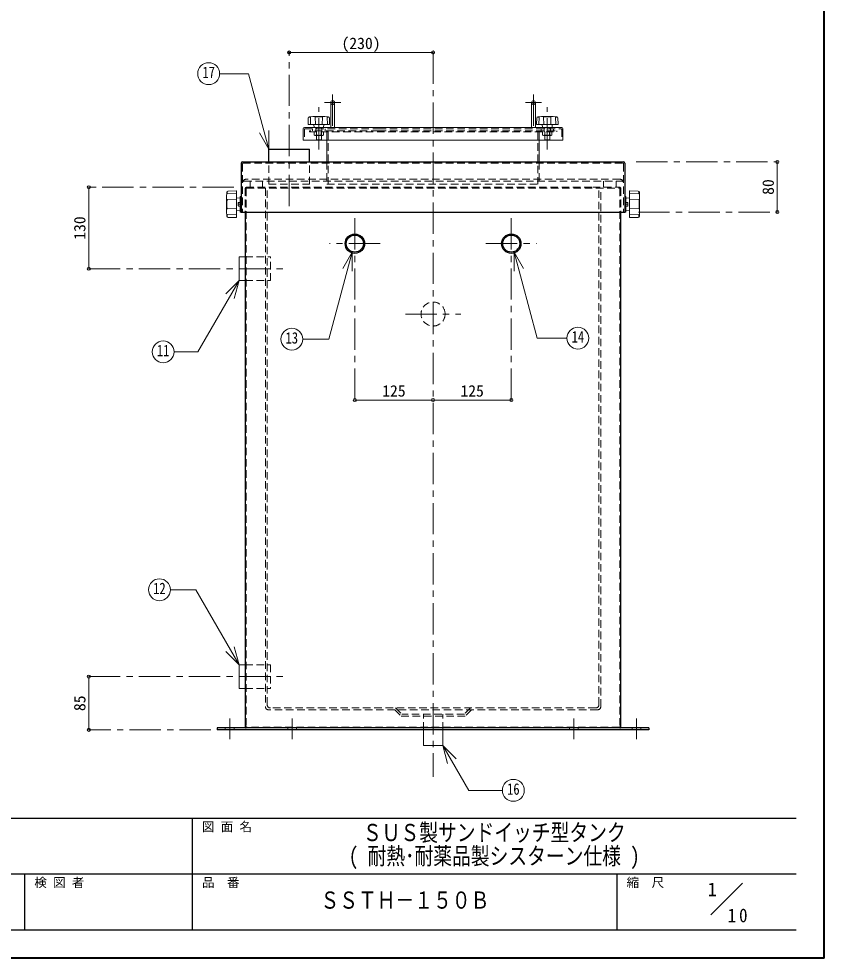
# Model space of a CAD drawing. Units: millimetres at full size, sheet at 1:10. Extents: x -2123 to 1927, y -1358 to 1452.
# Drawn here: x 640 to 1927, y -1358 to 143 of the extents above; entities that cross this region are included whole.
import ezdxf
from ezdxf.enums import TextEntityAlignment as Align

# ---------------------------------------------------------------- set-up
doc = ezdxf.new("R2010")
doc.units = ezdxf.units.MM
doc.header["$LTSCALE"] = 10
doc.header["$PDMODE"] = 32
doc.header["$PDSIZE"] = 5
doc.linetypes.add('CHAIN1', pattern=[8, 5, -1, 1, -1])
doc.linetypes.add('DASHED1', pattern=[1.8, 1.2, -0.6])
doc.layers.add('0-0', color=7, linetype='Continuous', lineweight=18)
doc.styles.add('ＭＳ ゴシック', font='')
doc.styles.get('ＭＳ ゴシック').set_extended_font_data('MS Gothic')

msp = doc.modelspace()

# ---------------------------------------------------------------- linework, layer by layer
at = {"layer": '0-0', "color": 1, "lineweight": 40}
for q in [(1927.2, 1451.91), (-2122.8, -1358.09)]:
    msp.add_line((1927.2, -1358.09), q, dxfattribs=at)
at = {"layer": '0-0', "color": 4, "lineweight": 9}
for p, q in [((1072.2, 89.41), (1302.2, 89.41)), ((1138.7, 9.41), (1138.7, -30.59)), ((1144.7, 9.41), (1144.7, -30.59)), ((1459.7, 9.41), (1459.7, -30.59)), ((1465.7, 9.41), (1465.7, -30.59)), ((1132.7, -50.59), (1132.7, -85.59)), ((1471.7, -50.59), (1471.7, -85.59)), ((1852.2, -85.59), (1852.2, -165.59)), ((752.2, -126.09), (752.2, -256.09)), ((1302.2, -466.09), (1177.2, -466.09)), ((1427.2, -466.09), (1302.2, -466.09)), ((752.2, -908.09), (752.2, -993.09))]:
    msp.add_line(p, q, dxfattribs=at)
at = {"layer": '0-0', "color": 4, "linetype": 'CHAIN1', "lineweight": 9}
for p, q in [((1072.2, -156.09), (1072.2, 89.41)), ((1302.2, 89.41), (1302.2, -1068.09)), ((1141.7, 22.41), (1141.7, -30.59)), ((1462.7, 22.41), (1462.7, -30.59)), ((1119.7, -65.59), (1119.7, 2.01)), ((1128.7, 9.41), (1154.7, 9.41)), ((1475.7, 9.41), (1449.7, 9.41)), ((1484.7, -65.59), (1484.7, 2.01)), ((1626.7, -85.59), (1852.2, -85.59)), ((983.7, -126.09), (752.2, -126.09)), ((1177.2, -175.59), (1177.2, -466.09)), ((1427.2, -175.59), (1427.2, -466.09)), ((1630.2, -165.59), (1852.2, -165.59)), ((1217.7, -216.09), (1136.7, -216.09)), ((1386.7, -216.09), (1467.7, -216.09)), ((752.2, -256.09), (1067.2, -256.09)), ((1258, -328.59), (1346.4, -328.59)), ((752.2, -908.09), (1067.2, -908.09)), ((977.2, -975.09), (977.2, -1008.09)), ((1077.2, -975.09), (1077.2, -1008.09)), ((1527.2, -975.09), (1527.2, -1008.09)), ((1627.2, -975.09), (1627.2, -1008.09)), ((947.2, -993.09), (752.2, -993.09))]:
    msp.add_line(p, q, dxfattribs=at)
at = {"layer": '0-0'}
for p, q in [((1007.41, 55.53), (961.19, 55.53)), ((1039.74, -65.14), (1007.41, 55.53)), ((1102.53, -25.37), (1102.87, -14.86)), ((1110.29, -13), (1104.38, -13.31)), ((1106.15, -25.79), (1106.54, -14.15)), ((1128.69, -12.99), (1110.71, -12.99)), ((1114.22, -25.79), (1113.83, -14.15)), ((1125.18, -25.79), (1125.57, -14.15)), ((1129.11, -13), (1135.02, -13.31)), ((1133.25, -25.79), (1132.86, -14.15)), ((1136.87, -25.37), (1136.53, -14.86)), ((1467.53, -25.37), (1467.87, -14.86)), ((1475.29, -13), (1469.38, -13.31)), ((1471.15, -25.79), (1471.54, -14.15)), ((1475.71, -12.99), (1493.69, -12.99)), ((1479.22, -25.79), (1478.83, -14.15)), ((1490.18, -25.79), (1490.57, -14.15)), ((1494.11, -13), (1500.02, -13.31)), ((1498.25, -25.79), (1497.86, -14.15)), ((1501.87, -25.37), (1501.53, -14.86)), ((1136.47, -25.79), (1102.93, -25.79)), ((1112.07, -30.22), (1111.7, -25.79)), ((1127.33, -30.22), (1127.7, -25.79)), ((1467.93, -25.79), (1501.47, -25.79)), ((1477.07, -30.22), (1476.7, -25.79)), ((1492.33, -30.22), (1492.7, -25.79)), ((1039.74, -65.14), (1024.74, -39.15)), ((1039.74, -65.14), (1039.74, -35.14)), ((1094.7, -32.59), (1094.7, -50.59)), ((1096.7, -30.59), (1507.7, -30.59)), ((1509.7, -32.59), (1509.7, -50.59)), ((1094.7, -50.59), (1509.7, -50.59)), ((972.21, -141.32), (972.6, -133.94)), ((987.68, -131.62), (974.53, -132.05)), ((988.2, -174.05), (988.2, -132.12)), ((1616.2, -174.05), (1616.2, -132.12)), ((1616.71, -131.62), (1629.86, -132.05)), ((1632.18, -141.32), (1631.8, -133.94)), ((972.2, -164.32), (972.2, -141.85)), ((988.2, -136.15), (973.65, -136.64)), ((988.2, -146.23), (973.65, -145.75)), ((993.74, -143.55), (988.2, -143.09)), ((991.57, -150.09), (994.2, -150.09)), ((994.2, -140.59), (995.7, -140.59)), ((994.2, -140.59), (994.2, -165.59)), ((1610.2, -140.59), (1608.7, -140.59)), ((1610.2, -140.59), (1610.2, -165.59)), ((1612.82, -150.09), (1610.2, -150.09)), ((1610.66, -143.55), (1616.2, -143.09)), ((1616.2, -136.15), (1630.75, -136.64)), ((1616.2, -146.23), (1630.75, -145.75)), ((1632.2, -164.32), (1632.2, -141.85)), ((972.21, -164.85), (972.6, -172.23)), ((988.2, -159.94), (973.65, -160.43)), ((993.74, -162.62), (988.2, -163.09)), ((990.95, -150.74), (990.95, -155.44)), ((991.57, -153.09), (994.2, -153.09)), ((991.57, -156.09), (994.2, -156.09)), ((1612.82, -153.09), (1610.2, -153.09)), ((1612.82, -156.09), (1610.2, -156.09)), ((1610.66, -162.62), (1616.2, -163.09)), ((1613.45, -150.74), (1613.45, -155.44)), ((1616.2, -159.94), (1630.75, -160.43)), ((1632.18, -164.85), (1631.8, -172.23)), ((988.2, -170.02), (973.65, -169.54)), ((987.68, -174.55), (974.53, -174.13)), ((994.2, -165.59), (995.7, -165.59)), ((1610.2, -165.59), (1608.7, -165.59)), ((1616.2, -170.02), (1630.75, -169.54)), ((1616.71, -174.55), (1629.86, -174.13)), ((992.2, -237.16), (1002.2, -237.16)), ((992.2, -275.16), (992.2, -237.16)), ((1172.82, -229.86), (1157.82, -255.84)), ((1172.82, -229.86), (1172.82, -259.86)), ((1431.58, -229.86), (1446.58, -255.84)), ((1431.58, -229.86), (1431.58, -259.86)), ((1431.58, -229.86), (1468.35, -367.11)), ((992.3, -274.95), (926.44, -389.01)), ((992.3, -274.95), (971.08, -296.16)), ((992.3, -274.95), (984.53, -303.92)), ((992.2, -275.16), (1002.2, -275.16)), ((1516.13, -367.11), (1468.35, -367.11)), ((888.47, -389.01), (926.44, -389.01)), ((882.5, -769.23), (922.97, -769.23)), ((992.27, -889.26), (922.97, -769.23)), ((992.27, -889.26), (971.05, -868.05)), ((992.27, -889.26), (984.5, -860.28)), ((992.2, -889.09), (992.2, -927.09)), ((992.2, -889.09), (1002.2, -889.09)), ((992.2, -927.09), (1002.2, -927.09)), ((1286.7, -993.09), (1286.7, -1018.09)), ((1317.7, -993.09), (1317.7, -1018.09)), ((1317.7, -1018.09), (1286.7, -1018.09)), ((1317.7, -1018.09), (1338.91, -1039.3)), ((1317.7, -1018.09), (1325.46, -1047.06)), ((1317.7, -1018.09), (1359.13, -1089.84)), ((1413.02, -1089.84), (1359.13, -1089.84)), ((1745.98, -1288.59), (1796.48, -1238.09))]:
    msp.add_line(p, q, dxfattribs=at)
at = {"layer": '0-0', "color": 4, "linetype": 'DASHED1', "lineweight": 9}
for p, q in [((1096.7, -33.59), (1096.7, -50.59)), ((1097.7, -32.59), (1215.09, -32.59)), ((1215.13, -35.59), (1104.7, -35.59)), ((1104.7, -35.59), (1104.7, -37.59)), ((1104.7, -37.59), (1499.7, -37.59)), ((1109.7, -32.59), (1109.7, -35.59)), ((1112.22, -37.89), (1112.22, -42.59)), ((1112.22, -42.59), (1113.45, -43.09)), ((1113.45, -43.09), (1125.95, -43.09)), ((1114.7, -37.59), (1114.7, -30.59)), ((1115.7, -50.09), (1115.7, -30.59)), ((1115.95, -37.89), (1115.95, -42.59)), ((1123.45, -37.89), (1123.45, -42.59)), ((1123.7, -50.09), (1123.7, -30.59)), ((1124.7, -37.59), (1124.7, -30.59)), ((1127.18, -42.59), (1125.95, -43.09)), ((1127.18, -37.89), (1127.18, -42.59)), ((1129.7, -32.59), (1129.7, -35.59)), ((1132.7, -38.59), (1132.7, -50.59)), ((1134.7, -37.59), (1134.7, -121.09)), ((1215.09, -32.59), (1506.7, -32.59)), ((1469.7, -37.59), (1469.7, -121.09)), ((1471.7, -50.59), (1471.7, -38.59)), ((1474.7, -32.59), (1474.7, -35.59)), ((1477.22, -37.89), (1477.22, -42.59)), ((1477.22, -42.59), (1478.45, -43.09)), ((1490.95, -43.09), (1478.45, -43.09)), ((1479.7, -37.59), (1479.7, -30.59)), ((1480.7, -50.09), (1480.7, -30.59)), ((1480.95, -37.89), (1480.95, -42.59)), ((1488.45, -37.89), (1488.45, -42.59)), ((1488.7, -50.09), (1488.7, -30.59)), ((1489.7, -37.59), (1489.7, -30.59)), ((1492.18, -42.59), (1490.95, -43.09)), ((1492.18, -37.89), (1492.18, -42.59)), ((1494.7, -32.59), (1494.7, -35.59)), ((1507.7, -33.59), (1507.7, -50.59)), ((1123.7, -50.09), (1115.7, -50.09)), ((1116.2, -50.59), (1115.7, -50.09)), ((1123.7, -50.09), (1123.2, -50.59)), ((1480.7, -50.09), (1488.7, -50.09)), ((1480.7, -50.09), (1481.2, -50.59)), ((1488.2, -50.59), (1488.7, -50.09)), ((1132.7, -85.59), (1132.7, -121.09)), ((1471.7, -85.59), (1471.7, -121.09)), ((1029.7, -126.09), (1029.7, -116.09)), ((1574.7, -126.09), (1574.7, -116.09)), ((1132.7, -121.09), (1471.7, -121.09)), ((1002.2, -237.16), (1042.2, -237.16)), ((1042.2, -275.16), (1042.2, -237.16)), ((1002.2, -275.16), (1042.2, -275.16)), ((1002.2, -889.09), (1042.2, -889.09)), ((1042.2, -889.09), (1042.2, -927.09)), ((1002.2, -927.09), (1042.2, -927.09)), ((1242.2, -958.09), (1252.2, -968.09)), ((1362.2, -958.09), (1352.2, -968.09)), ((1240.96, -961.09), (1250.96, -971.09)), ((1352.2, -968.09), (1252.2, -968.09)), ((1286.7, -993.09), (1286.7, -968.09)), ((1317.7, -993.09), (1317.7, -968.09)), ((970.2, -990.09), (970.2, -993.09)), ((984.2, -990.09), (984.2, -993.09)), ((1620.2, -990.09), (1620.2, -993.09)), ((1634.2, -990.09), (1634.2, -993.09))]:
    msp.add_line(p, q, dxfattribs=at)
at = {"layer": '0-0', "color": 5, "lineweight": 25}
for p, q in [((1104.7, -85.59), (1104.7, -65.09)), ((995.7, -87.59), (995.7, -165.59)), ((997.7, -85.59), (1606.7, -85.59)), ((1608.7, -87.59), (1608.7, -165.59)), ((995.7, -165.59), (1608.7, -165.59)), ((1002.2, -165.59), (1002.2, -988.59)), ((1602.2, -988.59), (1602.2, -165.59)), ((957.2, -990.09), (957.2, -993.09)), ((1647.2, -990.09), (957.2, -990.09)), ((1647.2, -990.09), (1647.2, -993.09)), ((1647.2, -993.09), (957.2, -993.09))]:
    msp.add_line(p, q, dxfattribs=at)
at = {"layer": '0-0', "linetype": 'DASHED1'}
for p, q in [((997.7, -88.59), (997.7, -165.59)), ((998.7, -87.59), (1605.7, -87.59)), ((1039.7, -121.09), (1039.7, -85.59)), ((1606.7, -88.59), (1606.7, -165.59)), ((1000.7, -116.09), (1603.7, -116.09)), ((1600.7, -113.09), (1003.7, -113.09)), ((1009.7, -126.09), (1009.7, -116.09)), ((1594.7, -126.09), (1594.7, -116.09)), ((1002.2, -127.59), (1002.2, -165.59)), ((1003.7, -128.34), (1003.7, -987.84)), ((1004.45, -127.59), (1599.95, -127.59)), ((1034.2, -127.59), (1034.2, -956.09)), ((1037.2, -953.09), (1037.2, -126.09)), ((1567.2, -953.09), (1567.2, -126.09)), ((1570.2, -956.09), (1570.2, -127.59)), ((1600.7, -128.34), (1600.7, -987.84)), ((1602.2, -127.59), (1602.2, -165.59)), ((1562.2, -958.09), (1042.2, -958.09)), ((1565.2, -961.09), (1039.2, -961.09)), ((1599.95, -988.59), (1005.45, -988.59)), ((1022.2, -988.59), (1022.2, -990.09)), ((1070.2, -990.09), (1070.2, -993.09)), ((1084.2, -990.09), (1084.2, -993.09)), ((1520.2, -990.09), (1520.2, -993.09)), ((1534.2, -990.09), (1534.2, -993.09)), ((1582.2, -988.59), (1582.2, -990.09))]:
    msp.add_line(p, q, dxfattribs=at)
at = {"layer": '0-0', "color": 6, "lineweight": 25}
for p, q in [((-2077.8, -1134.52), (1882.2, -1134.52)), ((917.91, -1313.09), (917.91, -1134.52)), ((1882.2, -1223.8), (-153.52, -1223.8)), ((650.06, -1313.09), (650.06, -1223.8)), ((1596.48, -1313.09), (1596.48, -1223.8)), ((1882.2, -1313.09), (-2077.8, -1313.09))]:
    msp.add_line(p, q, dxfattribs=at)
at = {"layer": '0-0', "color": 4, "linetype": 'DASHED1', "lineweight": 9}
for points in [[(1215.13, -35.59), (1499.7, -35.59), (1499.7, -37.59)], [(1363.44, -961.09), (1353.44, -971.09), (1250.96, -971.09)]]:
    msp.add_lwpolyline(points, dxfattribs=at)
at = {"layer": '0-0', "color": 5, "lineweight": 25}
msp.add_lwpolyline([(1039.7, -85.59), (1039.7, -65.09), (1104.7, -65.09)], dxfattribs=at)
at = {"layer": '0-0', "linetype": 'DASHED1'}
for points in [[(1039.7, -121.09), (1104.7, -121.09), (1104.7, -85.59)], [(1003.7, -126.09), (1557.25, -126.09), (1600.7, -126.09)]]:
    msp.add_lwpolyline(points, dxfattribs=at)
at = {"layer": '0-0'}
msp.add_lwpolyline([(1172.82, -229.86), (1135.59, -368.82), (1094.02, -368.82)], dxfattribs=at)
for centre in [(943.69, 55.53), (1076.52, -368.82), (1533.63, -367.11), (870.97, -389.01), (865, -769.23), (1430.52, -1089.84)]:
    msp.add_circle(centre, 17.5, dxfattribs=at)
at = {"layer": '0-0', "color": 5, "lineweight": 25}
for centre, radius in [((1177.2, -216.09), 15.5), ((1177.2, -216.09), 13.6), ((1427.2, -216.09), 15.5), ((1427.2, -216.09), 13.6)]:
    msp.add_circle(centre, radius, dxfattribs=at)
at = {"layer": '0-0', "color": 4, "linetype": 'DASHED1', "lineweight": 9}
msp.add_circle((1302.2, -328.59), 19.2, dxfattribs=at)
at = {"layer": '0-0', "color": 4, "lineweight": 9}
for centre in [(1141.7, 9.41), (1462.7, 9.41)]:
    msp.add_arc(centre, 3, 360, 180, dxfattribs=at)
at = {"layer": '0-0', "color": 4, "linetype": 'DASHED1', "lineweight": 9}
for centre, radius, start, end in [((1141.7, 9.41), 3, 180, 0), ((1462.7, 9.41), 3, 180, 0), ((1097.7, -33.59), 1, 90, 180), ((1112.52, -37.89), 0.3, 90, 180), ((1113.22, -35.44), 7.65, 271.74524, 290.89913), ((1115.65, -37.89), 0.3, 0, 90), ((1116.25, -37.89), 0.3, 90, 180), ((1119.7, -28.75), 14.33, 254.82182, 285.17818), ((1123.15, -37.89), 0.3, 0, 90), ((1123.75, -37.89), 0.3, 90, 180), ((1126.18, -35.44), 7.65, 249.10087, 268.25476), ((1126.88, -37.89), 0.3, 0, 90), ((1131.7, -38.59), 1, 0, 90), ((1132.7, -37.59), 2, 0, 90), ((1471.7, -37.59), 2, 90, 180), ((1472.7, -38.59), 1, 90, 180), ((1477.52, -37.89), 0.3, 90, 180), ((1478.22, -35.44), 7.65, 271.74524, 290.89913), ((1480.65, -37.89), 0.3, 0, 90), ((1481.25, -37.89), 0.3, 90, 180), ((1484.7, -28.75), 14.33, 254.82182, 285.17818), ((1488.15, -37.89), 0.3, 0, 90), ((1488.75, -37.89), 0.3, 90, 180), ((1491.18, -35.44), 7.65, 249.10087, 268.25476), ((1491.88, -37.89), 0.3, 0, 90), ((1506.7, -33.59), 1, 0, 90)]:
    msp.add_arc(centre, radius, start, end, dxfattribs=at)
at = {"layer": '0-0'}
for centre, radius, start, end in [((1104.47, -14.91), 1.6, 93.01913, 178.15415), ((1104.09, -15.44), 1.66, 93.02757, 128.73305), ((1104.16, -21.75), 7.97, 72.62002, 91.09064), ((1110.71, -20.99), 8, 90, 93.01913), ((1114.23, -14.14), 0.4, 97.29873, 181.90915), ((1119.7, -56.86), 43.47, 82.70127, 97.29873), ((1125.17, -14.14), 0.4, 358.09085, 82.70127), ((1128.69, -20.99), 8, 86.98087, 90), ((1135.24, -21.75), 7.97, 88.90936, 107.37998), ((1134.93, -14.91), 1.6, 1.84585, 86.98087), ((1135.3, -15.44), 1.66, 51.26695, 86.97243), ((1469.47, -14.91), 1.6, 93.01913, 178.15415), ((1469.09, -15.44), 1.66, 93.02757, 128.73305), ((1469.16, -21.75), 7.97, 72.62002, 91.09064), ((1475.71, -20.99), 8, 90, 93.01913), ((1479.23, -14.14), 0.4, 97.29873, 181.90915), ((1484.7, -56.86), 43.47, 82.70127, 97.29873), ((1490.17, -14.14), 0.4, 358.09085, 82.70127), ((1493.69, -20.99), 8, 86.98087, 90), ((1500.24, -21.75), 7.97, 88.90936, 107.37998), ((1499.93, -14.91), 1.6, 1.84585, 86.98087), ((1500.3, -15.44), 1.66, 51.26695, 86.97243), ((1102.93, -25.39), 0.4, 178.15415, 270), ((1136.47, -25.39), 0.4, 270, 1.84585), ((1467.93, -25.39), 0.4, 178.15415, 270), ((1501.47, -25.39), 0.4, 270, 1.84585), ((1096.7, -32.59), 2, 90, 180), ((1112.47, -30.19), 0.4, 184.76364, 270), ((1126.93, -30.19), 0.4, 270, 355.23636), ((1477.47, -30.19), 0.4, 184.76364, 270), ((1491.93, -30.19), 0.4, 270, 355.23636), ((1507.7, -32.59), 2, 0, 90), ((974.6, -134.05), 2, 91.84585, 176.98087), ((975.27, -133.58), 2.07, 141.26695, 176.97243), ((983.16, -133.66), 9.96, 178.90936, 197.37998), ((987.7, -132.12), 0.5, 0, 91.84585), ((1616.7, -132.12), 0.5, 88.15415, 180), ((1629.8, -134.05), 2, 3.01913, 88.15415), ((1621.24, -133.66), 9.96, 342.62002, 1.09064), ((1629.13, -133.58), 2.07, 3.02757, 38.73305), ((982.2, -141.85), 10, 176.98087, 180), ((1027.04, -153.09), 54.34, 172.70127, 187.29873), ((973.63, -146.25), 0.5, 88.09085, 172.70127), ((993.05, -151.59), 2.11, 134.62454, 225.37546), ((992.52, -151.62), 1.79, 121.62812, 150.75937), ((993.7, -144.05), 0.5, 0, 85.23636), ((1610.7, -144.05), 0.5, 94.76364, 180), ((1611.34, -151.59), 2.11, 314.62454, 45.37546), ((1611.88, -151.62), 1.79, 29.24063, 58.37188), ((1630.76, -146.25), 0.5, 7.29873, 91.90915), ((1577.36, -153.09), 54.34, 352.70127, 7.29873), ((1622.2, -141.85), 10, 0, 3.01913), ((982.2, -164.32), 10, 180, 183.01913), ((973.63, -159.93), 0.5, 187.29873, 271.90915), ((993.05, -154.59), 2.11, 134.62454, 225.37546), ((992.52, -154.56), 1.79, 209.24063, 238.37188), ((993.7, -162.13), 0.5, 274.76364, 0), ((1610.7, -162.13), 0.5, 180, 265.23636), ((1611.34, -154.59), 2.11, 314.62454, 45.37546), ((1611.88, -154.56), 1.79, 301.62812, 330.75937), ((1630.76, -159.93), 0.5, 268.09085, 352.70127), ((1622.2, -164.32), 10, 356.98087, 0), ((974.6, -172.13), 2, 183.01913, 268.15415), ((983.16, -172.51), 9.96, 162.62002, 181.09064), ((975.27, -172.59), 2.07, 183.02757, 218.73305), ((987.7, -174.05), 0.5, 268.15415, 0), ((1616.7, -174.05), 0.5, 180, 271.84585), ((1629.8, -172.13), 2, 271.84585, 356.98087), ((1621.24, -172.51), 9.96, 358.90936, 17.37998), ((1629.13, -172.59), 2.07, 321.26695, 356.97243)]:
    msp.add_arc(centre, radius, start, end, dxfattribs=at)
at = {"layer": '0-0', "color": 5, "lineweight": 25}
for centre, radius, start, end in [((997.7, -87.59), 2, 90, 180), ((1606.7, -87.59), 2, 0, 90), ((1003.7, -988.59), 1.5, 180, 270), ((1600.7, -988.59), 1.5, 270, 0)]:
    msp.add_arc(centre, radius, start, end, dxfattribs=at)
at = {"layer": '0-0', "linetype": 'DASHED1'}
for centre, radius, start, end in [((998.7, -88.59), 1, 90, 180), ((1605.7, -88.59), 1, 0, 90), ((1003.7, -119.09), 6, 90, 180), ((1000.7, -119.09), 3, 90, 180), ((1600.7, -119.09), 6, 0, 90), ((1603.7, -119.09), 3, 0, 90), ((1003.7, -127.59), 1.5, 90, 180), ((1004.45, -128.34), 0.75, 90, 180), ((1599.95, -128.34), 0.75, 0, 90), ((1600.7, -127.59), 1.5, 0, 90), ((1039.2, -956.09), 5, 180, 270), ((1042.2, -953.09), 5, 180, 270), ((1562.2, -953.09), 5, 270, 0), ((1565.2, -956.09), 5, 270, 0), ((1004.45, -987.84), 0.75, 180, 270), ((1599.95, -987.84), 0.75, 270, 0)]:
    msp.add_arc(centre, radius, start, end, dxfattribs=at)
at = {"layer": '0-0', "color": 1}
for p in [(1072.2, 89.41), (1302.2, 89.41), (1852.2, -85.59), (752.2, -126.09), (1852.2, -165.59), (752.2, -256.09), (1177.2, -466.09), (1302.2, -466.09), (1427.2, -466.09), (752.2, -908.09), (752.2, -993.09)]:
    msp.add_point(p, dxfattribs=at)

# ---------------------------------------------------------------- texts
at = {"layer": '0-0', "style": 'ＭＳ ゴシック'}
for s, height, p in [('(230)', 18.33, (1155.95, 89.41)), ('125', 18.33, (1220.95, -466.09)), ('125', 18.33, (1345.95, -466.09)), ('図 面 名', 14.66, (932.91, -1159.52)), ('検 図 者', 14.66, (665.06, -1248.8)), ('品\u3000番', 14.66, (932.91, -1248.8)), ('縮\u3000尺', 14.66, (1611.48, -1248.8)), ('1', 21.99, (1740.9, -1265.61))]:
    msp.add_text(s, height=height, dxfattribs=at).set_placement(p, align=Align.BOTTOM_LEFT)
at = {"layer": '0-0', "style": 'ＭＳ ゴシック', "width": 0.8}
for s, height, p in [('17', 18.33, (933.69, 43.03)), ('13', 18.33, (1066.52, -381.32)), ('14', 18.33, (1523.63, -379.61)), ('11', 18.33, (860.97, -401.51)), ('12', 18.33, (855, -781.73)), ('16', 18.33, (1420.52, -1102.34)), ('ＳＵＳ製サンドイッチ型タンク', 27.49, (1190.06, -1179.16)), ('( 耐熱･耐薬品製シスターン仕様 )', 27.49, (1167.56, -1216.66)), ('ＳＳＴＨ－１５０Ｂ', 27.49, (1122.2, -1287.19))]:
    msp.add_text(s, height=height, dxfattribs=at).set_placement(p, align=Align.BOTTOM_LEFT)
at = {"layer": '0-0', "style": 'ＭＳ ゴシック'}
for s, p in [('80', (1852.2, -138.09)), ('130', (752.2, -209.84)), ('85', (752.2, -963.09))]:
    msp.add_text(s, height=18.33, rotation=90, dxfattribs=at).set_placement(p, align=Align.BOTTOM_LEFT)
at = {"layer": '0-0', "insert": (1772.87, -1300.99), "char_height": 21.99, "attachment_point": 7, "style": 'ＭＳ ゴシック'}
msp.add_mtext('\\T1.36;\\W0.9;10', dxfattribs=at)

doc.saveas('drawing.dxf')
